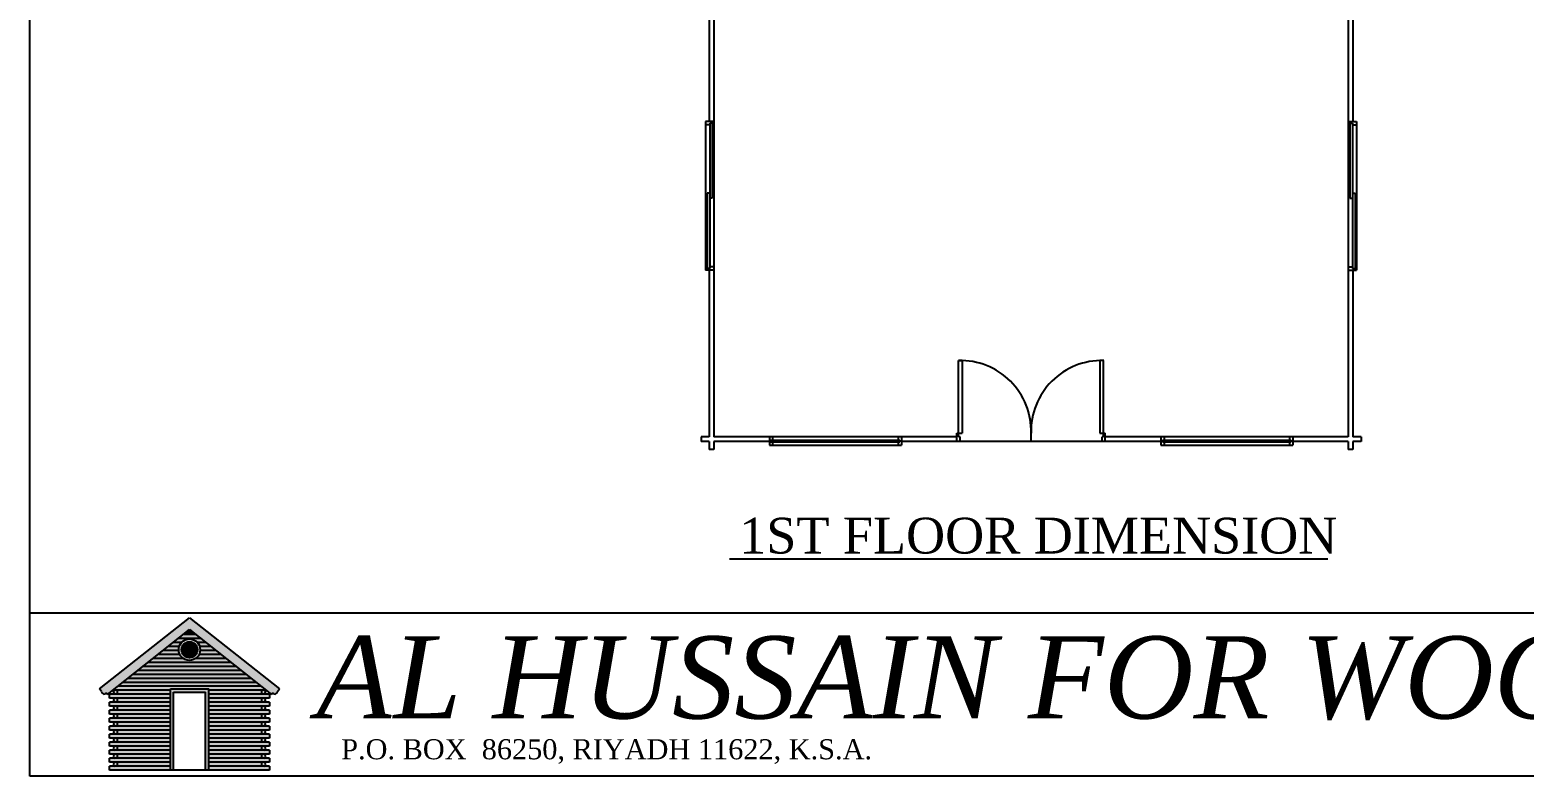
# Model space of a CAD drawing. Header units: inches. Extents: x 86794 to 87086, y 41803 to 41823.
# Drawn here: x 86911.51 to 86929.62, y 41803.46 to 41812.5 of the extents above; entities that cross this region are included whole.
import ezdxf

# ---------------------------------------------------------------- set-up
doc = ezdxf.new("R2010")
doc.units = ezdxf.units.IN
doc.header["$MEASUREMENT"] = 0
doc.styles.get("Standard").update_dxf_attribs({"font": 'times.ttf'})

msp = doc.modelspace()

# ---------------------------------------------------------------- hatches: boundary and pattern name
h = msp.add_hatch(color=29)
h.paths.add_polyline_path([(86912.573, 41803.63), (86912.544, 41803.63, 0.8), (86912.544, 41803.582), (86912.573, 41803.582)])
h.paths.add_polyline_path([(86912.573, 41803.727), (86912.544, 41803.727, 0.8), (86912.544, 41803.679), (86912.573, 41803.679)])
h.paths.add_polyline_path([(86912.573, 41803.824), (86912.544, 41803.824, 0.8), (86912.544, 41803.776), (86912.573, 41803.776)])
h.paths.add_polyline_path([(86912.573, 41803.921), (86912.544, 41803.921, 0.8), (86912.544, 41803.873), (86912.573, 41803.873)])
h.paths.add_polyline_path([(86912.573, 41804.018), (86912.544, 41804.018, 0.8), (86912.544, 41803.97), (86912.573, 41803.97)])
h.paths.add_polyline_path([(86912.573, 41804.115), (86912.544, 41804.115, 0.8), (86912.544, 41804.067), (86912.573, 41804.067)])
h.paths.add_polyline_path([(86912.573, 41804.212), (86912.544, 41804.212, 0.8), (86912.544, 41804.164), (86912.573, 41804.164)])
h.paths.add_polyline_path([(86912.573, 41804.309), (86912.544, 41804.309, 0.8), (86912.544, 41804.261), (86912.573, 41804.261)])
h.paths.add_polyline_path([(86912.573, 41804.406), (86912.544, 41804.406, 0.8), (86912.544, 41804.358), (86912.573, 41804.358)])
h.paths.add_polyline_path([(86912.573, 41804.503), (86912.544, 41804.503, 0.8), (86912.544, 41804.454), (86912.573, 41804.454)], flags=17)
h.paths.add_polyline_path([(86914.347, 41803.63), (86914.318, 41803.63), (86914.318, 41803.582), (86914.347, 41803.582, 0.8)])
h.paths.add_polyline_path([(86914.347, 41803.727), (86914.318, 41803.727), (86914.318, 41803.679), (86914.347, 41803.679, 0.8)])
h.paths.add_polyline_path([(86914.347, 41803.824), (86914.318, 41803.824), (86914.318, 41803.776), (86914.347, 41803.776, 0.8)])
h.paths.add_polyline_path([(86914.347, 41803.921), (86914.318, 41803.921), (86914.318, 41803.873), (86914.347, 41803.873, 0.8)])
h.paths.add_polyline_path([(86914.347, 41804.018), (86914.318, 41804.018), (86914.318, 41803.97), (86914.347, 41803.97, 0.8)])
h.paths.add_polyline_path([(86914.347, 41804.115), (86914.318, 41804.115), (86914.318, 41804.067), (86914.347, 41804.067, 0.8)])
h.paths.add_polyline_path([(86914.347, 41804.212), (86914.318, 41804.212), (86914.318, 41804.164), (86914.347, 41804.164, 0.8)])
h.paths.add_polyline_path([(86914.347, 41804.309), (86914.318, 41804.309), (86914.318, 41804.261), (86914.347, 41804.261, 0.8)])
h.paths.add_polyline_path([(86914.347, 41804.406), (86914.318, 41804.406), (86914.318, 41804.358), (86914.347, 41804.358, 0.8)])
h.paths.add_polyline_path([(86914.347, 41804.503), (86914.318, 41804.503), (86914.318, 41804.454), (86914.347, 41804.454, 0.8)], flags=17)
h.paths.add_polyline_path([(86913.678, 41804.518), (86913.213, 41804.518), (86913.213, 41803.533), (86913.252, 41803.533), (86913.252, 41804.479), (86913.639, 41804.479), (86913.639, 41803.533), (86913.678, 41803.533)])
h.paths.add_polyline_path([(86913.576, 41804.992, 1), (86913.315, 41804.992, 1)], flags=17)
h.paths.add_polyline_path([(86913.349, 41804.992, -1), (86913.542, 41804.992, -1)], flags=16)
h.paths.add_polyline_path([(86913.445, 41805.377), (86912.355, 41804.516), (86912.379, 41804.485, 0.515525), (86912.424, 41804.458, -0.382112), (86912.452, 41804.45), (86913.445, 41805.235), (86914.439, 41804.45, -0.382112), (86914.467, 41804.458, 0.515525), (86914.512, 41804.485), (86914.536, 41804.516)])
for color, points in [(39, [(86913.451, 41805.23), (86913.44, 41805.23), (86913.379, 41805.182), (86913.512, 41805.182)]), (39, [(86913.537, 41805.085), (86913.635, 41805.085), (86913.574, 41805.133), (86913.317, 41805.133), (86913.256, 41805.085), (86913.354, 41805.085, -0.411961)]), (31, [(86913.512, 41805.182), (86913.379, 41805.182), (86913.317, 41805.133), (86913.574, 41805.133)]), (39, [(86913.942, 41804.842), (86912.949, 41804.842), (86912.887, 41804.794), (86914.004, 41804.794)]), (31, [(86913.364, 41804.891), (86913.01, 41804.891), (86912.949, 41804.842), (86913.942, 41804.842), (86913.881, 41804.891), (86913.527, 41804.891, -0.35103)]), (39, [(86914.188, 41804.648), (86912.703, 41804.648), (86912.642, 41804.6), (86914.249, 41804.6)]), (31, [(86914.127, 41804.697), (86912.764, 41804.697), (86912.703, 41804.648), (86914.188, 41804.648)]), (39, [(86914.065, 41804.745), (86912.826, 41804.745), (86912.764, 41804.697), (86914.127, 41804.697)]), (31, [(86914.004, 41804.794), (86912.887, 41804.794), (86912.826, 41804.745), (86914.065, 41804.745)]), (39, [(86914.311, 41804.551), (86912.58, 41804.551), (86912.519, 41804.503), (86913.213, 41804.503), (86913.213, 41804.518), (86913.678, 41804.518), (86913.678, 41804.503), (86914.372, 41804.503)]), (31, [(86914.249, 41804.6), (86912.642, 41804.6), (86912.58, 41804.551), (86914.311, 41804.551)])]:
    msp.add_hatch(color=color).paths.add_polyline_path(points)
h = msp.add_hatch(color=39)
h.paths.add_polyline_path([(86913.323, 41805.036), (86913.194, 41805.036), (86913.133, 41804.988), (86913.315, 41804.988, -0.008848), (86913.315, 41804.992, -0.086203)])
h.paths.add_polyline_path([(86913.697, 41805.036), (86913.568, 41805.036, -0.086203), (86913.576, 41804.992, -0.008848), (86913.576, 41804.988), (86913.758, 41804.988)])
h = msp.add_hatch(color=31)
h.paths.add_polyline_path([(86913.323, 41805.036, -0.111783), (86913.354, 41805.085), (86913.256, 41805.085), (86913.194, 41805.036)])
h.paths.add_polyline_path([(86913.537, 41805.085, -0.111783), (86913.568, 41805.036), (86913.697, 41805.036), (86913.635, 41805.085)])
h = msp.add_hatch(color=256)
h.set_gradient(color1=(127, 255, 255), one_color=1, tint=1, name='SPHERICAL')
h.paths.add_polyline_path([(86913.542, 41804.992, 1), (86913.349, 41804.992, 1)])
h = msp.add_hatch(color=39)
h.paths.add_polyline_path([(86913.327, 41804.939), (86913.072, 41804.939), (86913.01, 41804.891), (86913.364, 41804.891, -0.119403)])
h.paths.add_polyline_path([(86913.819, 41804.939), (86913.564, 41804.939, -0.119403), (86913.527, 41804.891), (86913.881, 41804.891)])
h = msp.add_hatch(color=31)
h.paths.add_polyline_path([(86913.327, 41804.939, -0.096512), (86913.315, 41804.988), (86913.133, 41804.988), (86913.072, 41804.939)])
h.paths.add_polyline_path([(86913.576, 41804.988, -0.096512), (86913.564, 41804.939), (86913.819, 41804.939), (86913.758, 41804.988)])
h = msp.add_hatch(color=31)
h.paths.add_polyline_path([(86913.213, 41804.503), (86912.573, 41804.503), (86912.573, 41804.454), (86913.213, 41804.454)])
h.paths.add_polyline_path([(86914.318, 41804.503), (86913.678, 41804.503), (86913.678, 41804.454), (86914.318, 41804.454)])
h = msp.add_hatch(color=39)
h.paths.add_polyline_path([(86913.213, 41804.454), (86912.476, 41804.454), (86912.476, 41804.406), (86913.213, 41804.406)])
h.paths.add_polyline_path([(86914.415, 41804.454), (86913.678, 41804.454), (86913.678, 41804.406), (86914.415, 41804.406)])
h = msp.add_hatch(color=39)
h.paths.add_polyline_path([(86913.213, 41804.309), (86913.213, 41804.358), (86912.476, 41804.358), (86912.476, 41804.309)])
h.paths.add_polyline_path([(86914.415, 41804.309), (86914.415, 41804.358), (86913.678, 41804.358), (86913.678, 41804.309)])
h = msp.add_hatch(color=31)
h.paths.add_polyline_path([(86913.213, 41804.406), (86912.573, 41804.406), (86912.573, 41804.358), (86913.213, 41804.358)])
h.paths.add_polyline_path([(86914.318, 41804.406), (86913.678, 41804.406), (86913.678, 41804.358), (86914.318, 41804.358)])
h = msp.add_hatch(color=31)
h.paths.add_polyline_path([(86913.213, 41804.309), (86912.573, 41804.309), (86912.573, 41804.261), (86913.213, 41804.261)])
h.paths.add_polyline_path([(86914.318, 41804.309), (86913.678, 41804.309), (86913.678, 41804.261), (86914.318, 41804.261)])
h = msp.add_hatch(color=39)
h.paths.add_polyline_path([(86912.476, 41804.261), (86912.476, 41804.212), (86913.213, 41804.212), (86913.213, 41804.261)])
h.paths.add_polyline_path([(86914.415, 41804.212), (86914.415, 41804.261), (86913.678, 41804.261), (86913.678, 41804.212)])
h = msp.add_hatch(color=39)
h.paths.add_polyline_path([(86913.213, 41804.164), (86912.476, 41804.164), (86912.476, 41804.115), (86913.213, 41804.115)])
h.paths.add_polyline_path([(86914.415, 41804.164), (86913.678, 41804.164), (86913.678, 41804.115), (86914.415, 41804.115)])
h = msp.add_hatch(color=31)
h.paths.add_polyline_path([(86913.213, 41804.212), (86912.573, 41804.212), (86912.573, 41804.164), (86913.213, 41804.164)])
h.paths.add_polyline_path([(86914.318, 41804.212), (86913.678, 41804.212), (86913.678, 41804.164), (86914.318, 41804.164)])
h = msp.add_hatch(color=31)
h.paths.add_polyline_path([(86913.213, 41804.115), (86912.573, 41804.115), (86912.573, 41804.067), (86913.213, 41804.067)])
h.paths.add_polyline_path([(86914.318, 41804.115), (86913.678, 41804.115), (86913.678, 41804.067), (86914.318, 41804.067)])
h = msp.add_hatch(color=39)
h.paths.add_polyline_path([(86913.213, 41804.018), (86913.213, 41804.067), (86912.476, 41804.067), (86912.476, 41804.018)])
h.paths.add_polyline_path([(86914.415, 41804.018), (86914.415, 41804.067), (86913.678, 41804.067), (86913.678, 41804.018)])
h = msp.add_hatch(color=39)
h.paths.add_polyline_path([(86913.213, 41803.97), (86912.476, 41803.97), (86912.476, 41803.921), (86913.213, 41803.921)])
h.paths.add_polyline_path([(86914.415, 41803.97), (86913.678, 41803.97), (86913.678, 41803.921), (86914.415, 41803.921)])
h = msp.add_hatch(color=31)
h.paths.add_polyline_path([(86913.213, 41804.018), (86912.573, 41804.018), (86912.573, 41803.97), (86913.213, 41803.97)])
h.paths.add_polyline_path([(86914.318, 41804.018), (86913.678, 41804.018), (86913.678, 41803.97), (86914.318, 41803.97)])
h = msp.add_hatch(color=31)
h.paths.add_polyline_path([(86913.213, 41803.921), (86912.573, 41803.921), (86912.573, 41803.873), (86913.213, 41803.873)])
h.paths.add_polyline_path([(86914.318, 41803.921), (86913.678, 41803.921), (86913.678, 41803.873), (86914.318, 41803.873)])
h = msp.add_hatch(color=39)
h.paths.add_polyline_path([(86913.213, 41803.824), (86913.213, 41803.873), (86912.476, 41803.873), (86912.476, 41803.824)])
h.paths.add_polyline_path([(86914.415, 41803.824), (86914.415, 41803.873), (86913.678, 41803.873), (86913.678, 41803.824)])
h = msp.add_hatch(color=39)
h.paths.add_polyline_path([(86913.213, 41803.776), (86912.476, 41803.776), (86912.476, 41803.727), (86913.213, 41803.727)])
h.paths.add_polyline_path([(86914.415, 41803.776), (86913.678, 41803.776), (86913.678, 41803.727), (86914.415, 41803.727)])
h = msp.add_hatch(color=31)
h.paths.add_polyline_path([(86913.213, 41803.824), (86912.573, 41803.824), (86912.573, 41803.776), (86913.213, 41803.776)])
h.paths.add_polyline_path([(86914.318, 41803.824), (86913.678, 41803.824), (86913.678, 41803.776), (86914.318, 41803.776)])
h = msp.add_hatch(color=39)
h.paths.add_polyline_path([(86912.476, 41803.679), (86912.476, 41803.63), (86913.213, 41803.63), (86913.213, 41803.679)])
h.paths.add_polyline_path([(86914.415, 41803.63), (86914.415, 41803.679), (86913.678, 41803.679), (86913.678, 41803.63)])
h = msp.add_hatch(color=39)
h.paths.add_polyline_path([(86913.213, 41803.582), (86912.476, 41803.582), (86912.476, 41803.533), (86913.213, 41803.533)])
h.paths.add_polyline_path([(86914.415, 41803.582), (86913.678, 41803.582), (86913.678, 41803.533), (86914.415, 41803.533)])
h = msp.add_hatch(color=31)
h.paths.add_polyline_path([(86912.573, 41803.727), (86912.573, 41803.679), (86913.213, 41803.679), (86913.213, 41803.727)])
h.paths.add_polyline_path([(86914.318, 41803.679), (86914.318, 41803.727), (86913.678, 41803.727), (86913.678, 41803.679)])
h = msp.add_hatch(color=31)
h.paths.add_polyline_path([(86913.213, 41803.582), (86913.213, 41803.63), (86912.573, 41803.63), (86912.573, 41803.582)])
h.paths.add_polyline_path([(86913.678, 41803.63), (86913.678, 41803.582), (86914.318, 41803.582), (86914.318, 41803.63)])

# ---------------------------------------------------------------- linework, layer by layer
for p, q in [((86911.511, 41803.46), (86911.511, 41822.14)), ((86938.848, 41805.434), (86911.511, 41805.434)), ((86938.848, 41803.46), (86911.511, 41803.46))]:
    msp.add_line(p, q)
at = {"color": 252, "true_color": 0x939598}
for p, q in [((86919.745, 41813.317), (86919.745, 41811.394)), ((86919.8, 41813.317), (86919.8, 41807.572)), ((86927.49, 41813.317), (86927.49, 41807.572)), ((86927.545, 41813.317), (86927.545, 41811.394)), ((86919.8, 41811.394), (86919.7, 41811.394)), ((86919.7, 41811.394), (86919.7, 41809.594)), ((86919.75, 41811.354), (86919.7, 41811.354)), ((86919.8, 41811.374), (86919.75, 41811.374)), ((86919.75, 41811.374), (86919.75, 41809.614)), ((86919.782, 41811.374), (86919.782, 41810.464)), ((86927.49, 41811.394), (86927.59, 41811.394)), ((86927.49, 41811.374), (86927.54, 41811.374)), ((86927.508, 41811.374), (86927.508, 41810.464)), ((86927.54, 41811.374), (86927.54, 41809.614)), ((86927.54, 41811.354), (86927.59, 41811.354)), ((86927.59, 41811.394), (86927.59, 41809.594)), ((86919.75, 41810.524), (86919.718, 41810.524)), ((86919.718, 41810.524), (86919.718, 41809.614)), ((86919.782, 41810.464), (86919.75, 41810.464)), ((86927.508, 41810.464), (86927.54, 41810.464)), ((86927.54, 41810.524), (86927.572, 41810.524)), ((86927.572, 41810.524), (86927.572, 41809.614)), ((86919.75, 41809.614), (86919.7, 41809.614)), ((86919.8, 41809.594), (86919.7, 41809.594)), ((86919.745, 41809.594), (86919.745, 41807.572)), ((86919.8, 41809.634), (86919.75, 41809.634)), ((86927.49, 41809.634), (86927.54, 41809.634)), ((86927.49, 41809.594), (86927.59, 41809.594)), ((86927.54, 41809.614), (86927.59, 41809.614)), ((86927.545, 41809.594), (86927.545, 41807.572)), ((86922.765, 41807.572), (86922.765, 41808.497)), ((86922.765, 41808.497), (86922.81, 41808.497)), ((86922.81, 41808.497), (86922.81, 41807.617)), ((86924.525, 41808.497), (86924.48, 41808.497)), ((86924.48, 41808.497), (86924.48, 41807.617)), ((86924.525, 41807.572), (86924.525, 41808.497)), ((86919.745, 41807.572), (86919.645, 41807.572)), ((86919.645, 41807.572), (86919.645, 41807.517)), ((86922.745, 41807.572), (86919.8, 41807.572)), ((86920.473, 41807.572), (86920.473, 41807.472)), ((86920.513, 41807.572), (86920.513, 41807.532)), ((86922.033, 41807.572), (86922.033, 41807.532)), ((86922.073, 41807.572), (86922.073, 41807.472)), ((86922.745, 41807.517), (86922.745, 41807.617)), ((86922.745, 41807.617), (86922.81, 41807.617)), ((86922.785, 41807.572), (86922.765, 41807.572)), ((86922.785, 41807.517), (86922.785, 41807.572)), ((86923.645, 41807.517), (86923.645, 41807.617)), ((86924.48, 41807.617), (86924.545, 41807.617)), ((86924.525, 41807.572), (86924.505, 41807.572)), ((86924.505, 41807.517), (86924.505, 41807.572)), ((86924.545, 41807.517), (86924.545, 41807.617)), ((86927.49, 41807.572), (86924.545, 41807.572)), ((86925.218, 41807.572), (86925.218, 41807.472)), ((86925.258, 41807.572), (86925.258, 41807.532)), ((86926.778, 41807.572), (86926.778, 41807.532)), ((86926.818, 41807.572), (86926.818, 41807.472)), ((86927.645, 41807.572), (86927.545, 41807.572)), ((86927.645, 41807.572), (86927.645, 41807.517)), ((86919.745, 41807.517), (86919.645, 41807.517)), ((86919.745, 41807.517), (86919.745, 41807.417)), ((86919.8, 41807.417), (86919.745, 41807.417)), ((86920.473, 41807.517), (86919.8, 41807.517)), ((86919.8, 41807.517), (86919.8, 41807.417)), ((86920.473, 41807.472), (86922.073, 41807.472)), ((86920.493, 41807.532), (86920.493, 41807.512)), ((86920.493, 41807.532), (86922.053, 41807.532)), ((86920.493, 41807.531), (86922.053, 41807.531)), ((86920.493, 41807.53), (86922.053, 41807.53)), ((86920.493, 41807.529), (86922.053, 41807.529)), ((86920.493, 41807.528), (86922.053, 41807.528)), ((86920.493, 41807.527), (86922.053, 41807.527)), ((86920.493, 41807.526), (86922.053, 41807.526)), ((86920.493, 41807.525), (86922.053, 41807.525)), ((86920.493, 41807.524), (86922.053, 41807.524)), ((86920.493, 41807.523), (86922.053, 41807.523)), ((86920.493, 41807.522), (86922.053, 41807.522)), ((86920.493, 41807.521), (86922.053, 41807.521)), ((86920.493, 41807.52), (86922.053, 41807.52)), ((86920.493, 41807.519), (86922.053, 41807.519)), ((86920.493, 41807.518), (86922.053, 41807.518)), ((86920.493, 41807.517), (86922.053, 41807.517)), ((86920.493, 41807.516), (86922.053, 41807.516)), ((86920.493, 41807.515), (86922.053, 41807.515)), ((86920.493, 41807.514), (86922.053, 41807.514)), ((86920.493, 41807.513), (86922.053, 41807.513)), ((86920.493, 41807.512), (86922.053, 41807.512)), ((86920.513, 41807.512), (86920.513, 41807.472)), ((86922.033, 41807.512), (86922.033, 41807.472)), ((86922.053, 41807.532), (86922.053, 41807.512)), ((86925.218, 41807.517), (86922.073, 41807.517)), ((86925.218, 41807.472), (86926.818, 41807.472)), ((86925.238, 41807.532), (86925.238, 41807.512)), ((86925.238, 41807.532), (86926.798, 41807.532)), ((86925.238, 41807.531), (86926.798, 41807.531)), ((86925.238, 41807.53), (86926.798, 41807.53)), ((86925.238, 41807.529), (86926.798, 41807.529)), ((86925.238, 41807.528), (86926.798, 41807.528)), ((86925.238, 41807.527), (86926.798, 41807.527)), ((86925.238, 41807.526), (86926.798, 41807.526)), ((86925.238, 41807.525), (86926.798, 41807.525)), ((86925.238, 41807.524), (86926.798, 41807.524)), ((86925.238, 41807.523), (86926.798, 41807.523)), ((86925.238, 41807.522), (86926.798, 41807.522)), ((86925.238, 41807.521), (86926.798, 41807.521)), ((86925.238, 41807.52), (86926.798, 41807.52)), ((86925.238, 41807.519), (86926.798, 41807.519)), ((86925.238, 41807.518), (86926.798, 41807.518)), ((86925.238, 41807.517), (86926.798, 41807.517)), ((86925.238, 41807.516), (86926.798, 41807.516)), ((86925.238, 41807.515), (86926.798, 41807.515)), ((86925.238, 41807.514), (86926.798, 41807.514)), ((86925.238, 41807.513), (86926.798, 41807.513)), ((86925.238, 41807.512), (86926.798, 41807.512)), ((86925.258, 41807.512), (86925.258, 41807.472)), ((86926.778, 41807.512), (86926.778, 41807.472)), ((86926.798, 41807.532), (86926.798, 41807.512)), ((86927.49, 41807.517), (86926.818, 41807.517)), ((86927.49, 41807.517), (86927.49, 41807.417)), ((86927.545, 41807.417), (86927.49, 41807.417)), ((86927.645, 41807.517), (86927.545, 41807.517)), ((86927.545, 41807.517), (86927.545, 41807.417))]:
    msp.add_line(p, q, dxfattribs=at)
at = {"color": 1}
msp.add_line((86919.99, 41806.094), (86927.241, 41806.094), dxfattribs=at)
at = {"color": 39}
for p, q in [((86912.355, 41804.516), (86913.445, 41805.377)), ((86913.445, 41805.377), (86914.536, 41804.516)), ((86912.452, 41804.45), (86913.445, 41805.235)), ((86913.44, 41805.23), (86913.451, 41805.23)), ((86913.445, 41805.235), (86914.439, 41804.45)), ((86913.194, 41805.036), (86913.323, 41805.036)), ((86913.256, 41805.085), (86913.354, 41805.085)), ((86913.317, 41805.133), (86913.574, 41805.133)), ((86913.379, 41805.182), (86913.512, 41805.182)), ((86913.537, 41805.085), (86913.635, 41805.085)), ((86913.568, 41805.036), (86913.697, 41805.036)), ((86912.949, 41804.842), (86913.942, 41804.842)), ((86913.01, 41804.891), (86913.364, 41804.891)), ((86913.072, 41804.939), (86913.327, 41804.939)), ((86913.133, 41804.988), (86913.315, 41804.988)), ((86913.527, 41804.891), (86913.881, 41804.891)), ((86913.564, 41804.939), (86913.819, 41804.939)), ((86913.576, 41804.988), (86913.758, 41804.988)), ((86912.703, 41804.648), (86914.188, 41804.648)), ((86912.764, 41804.697), (86914.127, 41804.697)), ((86912.826, 41804.745), (86914.065, 41804.745)), ((86912.887, 41804.794), (86914.004, 41804.794)), ((86912.379, 41804.485), (86912.355, 41804.516)), ((86913.213, 41804.503), (86912.519, 41804.503)), ((86912.573, 41804.454), (86912.573, 41804.503)), ((86914.311, 41804.551), (86912.58, 41804.551)), ((86912.642, 41804.6), (86914.249, 41804.6)), ((86913.213, 41803.533), (86913.213, 41804.518)), ((86913.213, 41804.518), (86913.678, 41804.518)), ((86913.252, 41803.533), (86913.252, 41804.479)), ((86913.252, 41804.479), (86913.639, 41804.479)), ((86913.639, 41803.533), (86913.639, 41804.479)), ((86913.678, 41803.533), (86913.678, 41804.518)), ((86914.372, 41804.503), (86913.678, 41804.503)), ((86914.318, 41804.503), (86914.318, 41804.454)), ((86914.512, 41804.485), (86914.536, 41804.516)), ((86913.213, 41804.454), (86912.476, 41804.454)), ((86912.476, 41804.406), (86912.476, 41804.454)), ((86913.213, 41804.406), (86912.476, 41804.406)), ((86913.213, 41804.358), (86912.476, 41804.358)), ((86912.476, 41804.309), (86912.476, 41804.358)), ((86913.213, 41804.309), (86912.476, 41804.309)), ((86912.573, 41804.358), (86912.573, 41804.406)), ((86912.573, 41804.261), (86912.573, 41804.309)), ((86914.415, 41804.454), (86913.678, 41804.454)), ((86914.415, 41804.406), (86913.678, 41804.406)), ((86914.415, 41804.358), (86913.678, 41804.358)), ((86914.415, 41804.309), (86913.678, 41804.309)), ((86914.318, 41804.406), (86914.318, 41804.358)), ((86914.318, 41804.309), (86914.318, 41804.261)), ((86914.415, 41804.454), (86914.415, 41804.406)), ((86914.415, 41804.358), (86914.415, 41804.309)), ((86913.213, 41804.261), (86912.476, 41804.261)), ((86912.476, 41804.212), (86912.476, 41804.261)), ((86913.213, 41804.212), (86912.476, 41804.212)), ((86913.213, 41804.164), (86912.476, 41804.164)), ((86912.476, 41804.115), (86912.476, 41804.164)), ((86913.213, 41804.115), (86912.476, 41804.115)), ((86912.573, 41804.164), (86912.573, 41804.212)), ((86912.573, 41804.067), (86912.573, 41804.115)), ((86914.415, 41804.261), (86913.678, 41804.261)), ((86914.415, 41804.212), (86913.678, 41804.212)), ((86914.415, 41804.164), (86913.678, 41804.164)), ((86914.415, 41804.115), (86913.678, 41804.115)), ((86914.318, 41804.212), (86914.318, 41804.164)), ((86914.318, 41804.115), (86914.318, 41804.067)), ((86914.415, 41804.261), (86914.415, 41804.212)), ((86914.415, 41804.164), (86914.415, 41804.115)), ((86913.213, 41804.067), (86912.476, 41804.067)), ((86912.476, 41804.018), (86912.476, 41804.067)), ((86913.213, 41804.018), (86912.476, 41804.018)), ((86913.213, 41803.97), (86912.476, 41803.97)), ((86912.476, 41803.921), (86912.476, 41803.97)), ((86913.213, 41803.921), (86912.476, 41803.921)), ((86912.573, 41803.97), (86912.573, 41804.018)), ((86912.573, 41803.873), (86912.573, 41803.921)), ((86914.415, 41804.067), (86913.678, 41804.067)), ((86914.415, 41804.018), (86913.678, 41804.018)), ((86914.415, 41803.97), (86913.678, 41803.97)), ((86914.415, 41803.921), (86913.678, 41803.921)), ((86914.318, 41804.018), (86914.318, 41803.97)), ((86914.318, 41803.921), (86914.318, 41803.873)), ((86914.415, 41804.067), (86914.415, 41804.018)), ((86914.415, 41803.97), (86914.415, 41803.921)), ((86913.213, 41803.873), (86912.476, 41803.873)), ((86912.476, 41803.824), (86912.476, 41803.873)), ((86913.213, 41803.824), (86912.476, 41803.824)), ((86913.213, 41803.776), (86912.476, 41803.776)), ((86912.476, 41803.727), (86912.476, 41803.776)), ((86912.573, 41803.776), (86912.573, 41803.824)), ((86914.415, 41803.873), (86913.678, 41803.873)), ((86914.415, 41803.824), (86913.678, 41803.824)), ((86914.415, 41803.776), (86913.678, 41803.776)), ((86914.318, 41803.824), (86914.318, 41803.776)), ((86914.415, 41803.873), (86914.415, 41803.824)), ((86914.415, 41803.776), (86914.415, 41803.727)), ((86913.213, 41803.727), (86912.476, 41803.727)), ((86913.213, 41803.679), (86912.476, 41803.679)), ((86912.476, 41803.63), (86912.476, 41803.679)), ((86913.213, 41803.63), (86912.476, 41803.63)), ((86913.213, 41803.582), (86912.476, 41803.582)), ((86912.476, 41803.533), (86912.476, 41803.582)), ((86912.573, 41803.679), (86912.573, 41803.727)), ((86912.573, 41803.582), (86912.573, 41803.63)), ((86914.415, 41803.727), (86913.678, 41803.727)), ((86914.415, 41803.679), (86913.678, 41803.679)), ((86914.415, 41803.63), (86913.678, 41803.63)), ((86914.415, 41803.582), (86913.678, 41803.582)), ((86914.318, 41803.727), (86914.318, 41803.679)), ((86914.318, 41803.63), (86914.318, 41803.582)), ((86914.415, 41803.679), (86914.415, 41803.63)), ((86914.415, 41803.582), (86914.415, 41803.533)), ((86914.415, 41803.533), (86912.476, 41803.533))]:
    msp.add_line(p, q, dxfattribs=at)
for radius in [0.13, 0.0966]:
    msp.add_circle((86913.445, 41804.992), radius, dxfattribs=at)
at = {"color": 252, "true_color": 0x939598}
for centre, start, end in [((86922.788, 41807.639), 358.497, 91.503), ((86924.503, 41807.639), 88.497, 181.503)]:
    msp.add_arc(centre, 0.858, start, end, dxfattribs=at)
at = {"color": 39}
for centre, radius, start, end in [((86912.411, 41804.487), 0.0323, 184.1288, 293.2177), ((86912.549, 41804.479), 0.0249, 102.6804, 257.3196), ((86914.342, 41804.479), 0.0249, 282.6804, 77.3196), ((86914.48, 41804.487), 0.0323, 246.7823, 355.8712), ((86912.434, 41804.438), 0.0219, 33.3096, 116.9594), ((86912.549, 41804.382), 0.0249, 102.6804, 257.3196), ((86912.549, 41804.285), 0.0249, 102.6804, 257.3196), ((86914.342, 41804.382), 0.0249, 282.6804, 77.3196), ((86914.342, 41804.285), 0.0249, 282.6804, 77.3196), ((86914.457, 41804.438), 0.0219, 63.0406, 146.6904), ((86912.549, 41804.188), 0.0249, 102.6804, 257.3196), ((86912.549, 41804.091), 0.0249, 102.6804, 257.3196), ((86914.342, 41804.188), 0.0249, 282.6804, 77.3196), ((86914.342, 41804.091), 0.0249, 282.6804, 77.3196), ((86912.549, 41803.994), 0.0249, 102.6804, 257.3196), ((86912.549, 41803.897), 0.0249, 102.6804, 257.3196), ((86914.342, 41803.994), 0.0249, 282.6804, 77.3196), ((86914.342, 41803.897), 0.0249, 282.6804, 77.3196), ((86912.549, 41803.8), 0.0249, 102.6804, 257.3196), ((86914.342, 41803.8), 0.0249, 282.6804, 77.3196), ((86912.549, 41803.703), 0.0249, 102.6804, 257.3196), ((86912.549, 41803.606), 0.0249, 102.6804, 257.3196), ((86914.342, 41803.703), 0.0249, 282.6804, 77.3196), ((86914.342, 41803.606), 0.0249, 282.6804, 77.3196)]:
    msp.add_arc(centre, radius, start, end, dxfattribs=at)

# ---------------------------------------------------------------- texts
at = {"attachment_point": 1}
for s, insert, char_height, width in [('1ST FLOOR DIMENSION', (86920.108, 41806.592), 0.43408, 42.00153), ('{\\fTimes New Roman|b0|i1|c0|p18;AL HUSSAIN FOR WOODEN HOUSE}', (86914.983, 41805.156), 0.99769, 31.00795), ('{\\fTimes New Roman|b0|i0|c0|p18;P.O. BOX  86250, RIYADH 11622, K.S.A.}', (86915.284, 41803.907), 0.243, 18.20356)]:
    msp.add_mtext(s, dxfattribs=dict(at, insert=insert, char_height=char_height, width=width))

doc.saveas('drawing.dxf')
